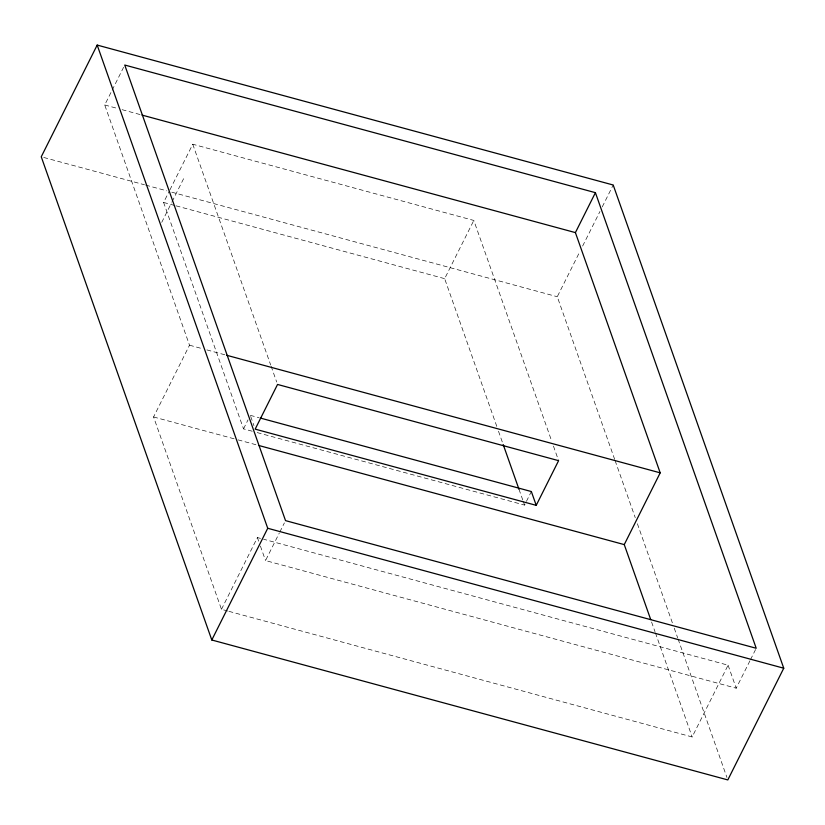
<?xml version="1.0" encoding="UTF-8"?>
<svg xmlns="http://www.w3.org/2000/svg" width="825" height="825" viewBox="0 0 825 825"><rect width="100%" height="100%" fill="white"/><g stroke="black" fill="none" stroke-linecap="round" stroke-linejoin="round"><path stroke-width="0.62" stroke-dasharray="4.12 3.09" d="M227.679 611.005L221.471 609.324L153.574 416.965L189.513 345.201L104.723 104.971L111.581 91.276M112.159 90.142L123.585 67.31M252.223 431.228L243.519 428.866L163.608 202.455L169.321 191.039M169.898 189.894L192.761 144.231L473.808 220.44L551.75 441.251M161.752 222.327L171.487 202.888M172.064 201.743L184.656 176.591M243.519 428.866L248.036 419.843M221.471 609.324L257.4 537.56L262.371 538.9M749.925 660.815L736.209 688.205L265.526 560.567L279.242 533.177M279.809 532.032L284.388 522.906M496.794 426.381L444.654 278.664L473.808 220.44M614.687 459.401L557.267 296.722L579.758 251.8M582.636 246.046L599.94 211.499M602.25 206.889L613.202 185.006M257.194 432.578L524.566 505.086L531.352 491.545M228.917 611.346L692.154 736.962L728.083 665.197L263.608 539.241M750.492 659.67L755.638 649.399M104.723 104.971L117.14 108.343M122.11 109.684L140.745 114.737M43.735 157.462L144.458 184.769M145.695 185.109L166.836 190.843M171.806 192.194L557.267 296.722M163.608 202.455L174.797 205.487M176.045 205.827L444.654 278.664M189.513 345.201L201.929 348.562M206.9 349.913L225.524 354.967M250.295 415.326L258.998 417.687M153.574 416.965L236.785 439.529M238.023 439.859L256.647 444.912M728.083 665.197L736.209 688.205M615.11 460.618L635.25 517.677M637.395 523.751L672.53 623.308M674.252 628.165L677.676 637.88M678.098 639.086L726.949 777.49M651.585 622.029L654.998 631.702M655.432 632.919L692.154 736.962M553.462 446.108L558.597 460.659M498.496 431.228L502.776 443.334M519.007 489.338L522.854 500.239M523.287 501.445L524.566 505.086M192.761 144.231L270.693 365.032M271.126 366.248L276.695 382.027M250.707 416.481L253.956 425.679M257.4 537.56L258.689 541.19M260.391 546.037L265.526 560.567"/><path stroke-width="1.24" d="M97.185 45.076L41.25 156.791L211.798 639.994L727.815 779.924L783.75 668.209L613.202 185.006L97.185 45.076L267.733 528.278L211.798 639.994M650.729 619.606L624.257 544.603L660.196 472.838L575.407 232.609L595.413 192.668L124.73 65.031L285.532 520.627L756.216 648.264L595.413 192.668M536.219 505.343L558.597 460.659L277.551 384.45L255.172 429.134L536.219 505.343L531.352 491.545L260.246 418.028M141.983 115.077L575.407 232.609M226.772 355.297L660.196 472.838M259.132 445.582L624.257 544.603M267.733 528.278L783.75 668.209M503.198 444.541L519.007 489.338"/></g></svg>
